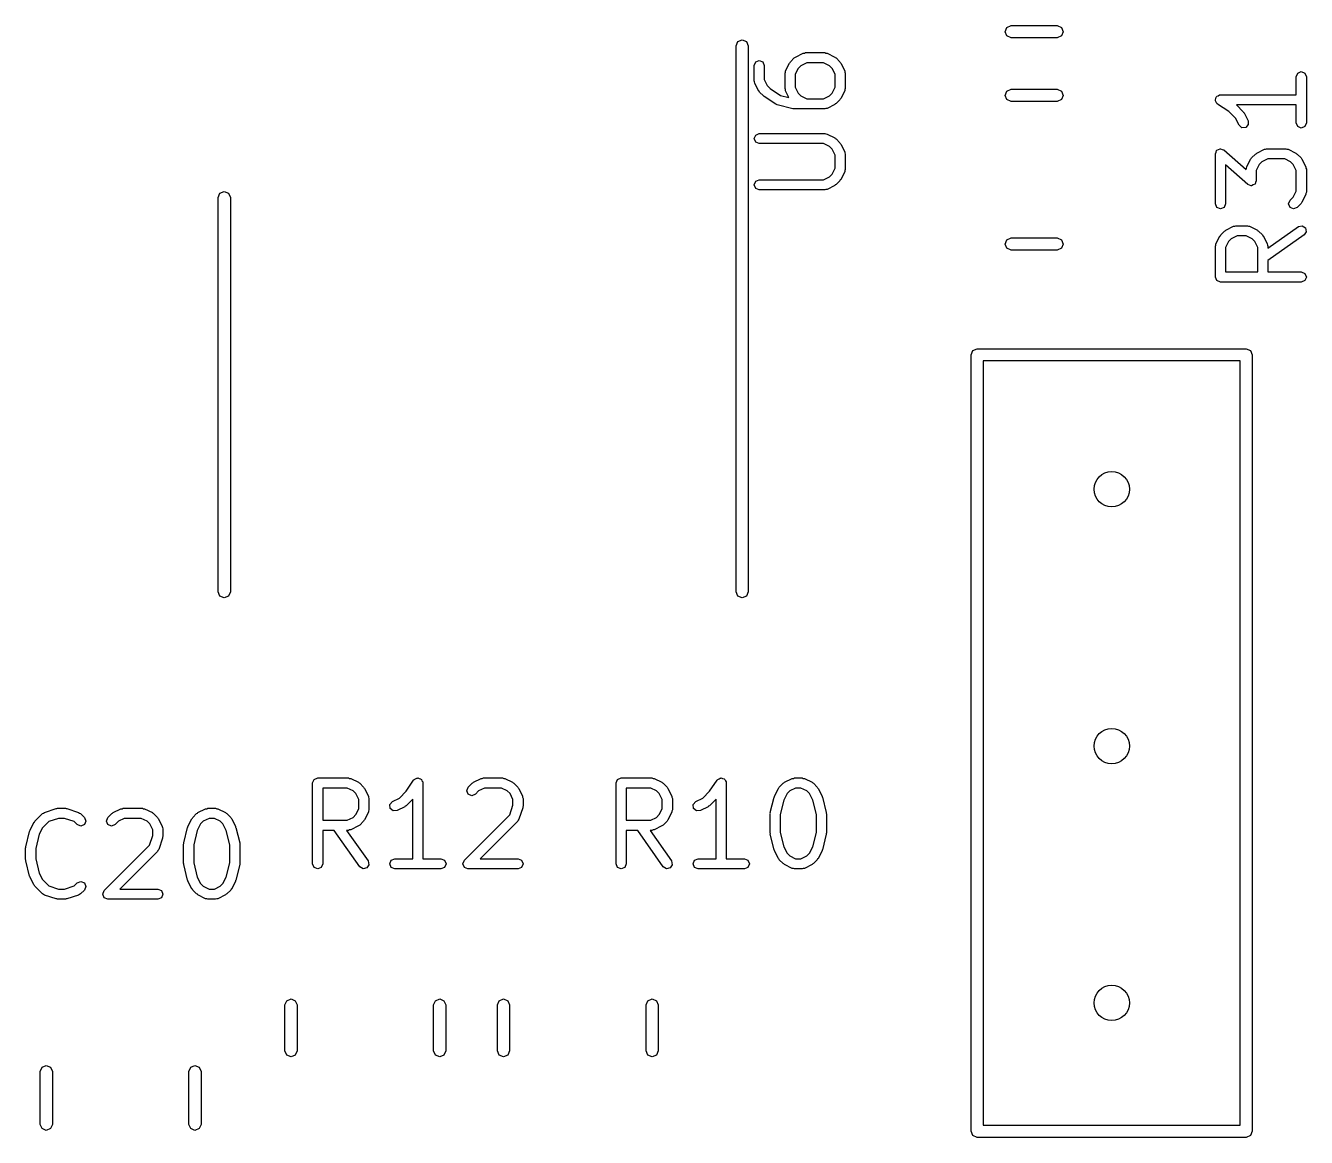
# Model space of a CAD drawing. Extents: x 0 to 2.78, y -2.35 to 0.
# Drawn here: x 2.215 to 2.7136, y -1.8524 to -1.4195 of the extents above; entities that cross this region are included whole.
import ezdxf

# ---------------------------------------------------------------- set-up
doc = ezdxf.new("R2010")
doc.units = 0
doc.header["$MEASUREMENT"] = 0
doc.layers.add('BLACK', color=7, linetype='CONTINUOUS')

msp = doc.modelspace()

# ---------------------------------------------------------------- linework, layer by layer
at = {"layer": 'BLACK', "linetype": 'CONTINUOUS'}
for p, q in [((2.59628, -1.42185), (2.59697, -1.42018)), ((2.59697, -1.42018), (2.59864, -1.41949)), ((2.59864, -1.41949), (2.61652, -1.41949)), ((2.61652, -1.41949), (2.61819, -1.42018)), ((2.61819, -1.42018), (2.61888, -1.42185)), ((2.49154, -1.42736), (2.49223, -1.42569)), ((2.49223, -1.42569), (2.4939, -1.425)), ((2.4939, -1.425), (2.49557, -1.42569)), ((2.49557, -1.42569), (2.49626, -1.42736)), ((2.59697, -1.42352), (2.59628, -1.42185)), ((2.59864, -1.42421), (2.59697, -1.42352)), ((2.61652, -1.42421), (2.59864, -1.42421)), ((2.61819, -1.42352), (2.61652, -1.42421)), ((2.61888, -1.42185), (2.61819, -1.42352)), ((2.49154, -1.56319), (2.49154, -1.42736)), ((2.49626, -1.42736), (2.49626, -1.56319)), ((2.5147, -1.43172), (2.5177, -1.43022)), ((2.5177, -1.43022), (2.51816, -1.43019)), ((2.51816, -1.43019), (2.51858, -1.43002)), ((2.51858, -1.43002), (2.52608, -1.43002)), ((2.52608, -1.43002), (2.52651, -1.43019)), ((2.52651, -1.43019), (2.52696, -1.43022)), ((2.52696, -1.43022), (2.52996, -1.43172)), ((2.49862, -1.43498), (2.49919, -1.43359)), ((2.49862, -1.44098), (2.49862, -1.43498)), ((2.49919, -1.43359), (2.50059, -1.43301)), ((2.50059, -1.43301), (2.50198, -1.43359)), ((2.50198, -1.43359), (2.50255, -1.43498)), ((2.50255, -1.43498), (2.50255, -1.44052)), ((2.51082, -1.4371), (2.51232, -1.4341)), ((2.51232, -1.4341), (2.51257, -1.43389)), ((2.51257, -1.43389), (2.51269, -1.43359)), ((2.51269, -1.43359), (2.51419, -1.43209)), ((2.51419, -1.43209), (2.51449, -1.43197)), ((2.51449, -1.43197), (2.5147, -1.43172)), ((2.51675, -1.4351), (2.5157, -1.43615)), ((2.51905, -1.43395), (2.51675, -1.4351)), ((2.52562, -1.43395), (2.51905, -1.43395)), ((2.52792, -1.4351), (2.52562, -1.43395)), ((2.52896, -1.43615), (2.52792, -1.4351)), ((2.52996, -1.43172), (2.53018, -1.43197)), ((2.53018, -1.43197), (2.53047, -1.43209)), ((2.53047, -1.43209), (2.53197, -1.43359)), ((2.53197, -1.43359), (2.5321, -1.43389)), ((2.5321, -1.43389), (2.53234, -1.4341)), ((2.53234, -1.4341), (2.53384, -1.4371)), ((2.50255, -1.44052), (2.5037, -1.44282)), ((2.51062, -1.43798), (2.51079, -1.43756)), ((2.51062, -1.44398), (2.51062, -1.43798)), ((2.51079, -1.43756), (2.51082, -1.4371)), ((2.5157, -1.43615), (2.51455, -1.43845)), ((2.51455, -1.43845), (2.51455, -1.44352)), ((2.53011, -1.43845), (2.52896, -1.43615)), ((2.53011, -1.44352), (2.53011, -1.43845)), ((2.53384, -1.4371), (2.53388, -1.43756)), ((2.53388, -1.43756), (2.53405, -1.43798)), ((2.53405, -1.43798), (2.53405, -1.44398)), ((2.70964, -1.43939), (2.71022, -1.438)), ((2.70964, -1.44642), (2.70964, -1.43939)), ((2.71022, -1.438), (2.71161, -1.43742)), ((2.71161, -1.43742), (2.713, -1.438)), ((2.713, -1.438), (2.71358, -1.43939)), ((2.71358, -1.43939), (2.71358, -1.45739)), ((2.49879, -1.44141), (2.49862, -1.44098)), ((2.49883, -1.44186), (2.49879, -1.44141)), ((2.50033, -1.44486), (2.49883, -1.44186)), ((2.50057, -1.44507), (2.50033, -1.44486)), ((2.50069, -1.44537), (2.50057, -1.44507)), ((2.50219, -1.44687), (2.50069, -1.44537)), ((2.5037, -1.44282), (2.50484, -1.44395)), ((2.50484, -1.44395), (2.50889, -1.44665)), ((2.51079, -1.44441), (2.51062, -1.44398)), ((2.51082, -1.44486), (2.51079, -1.44441)), ((2.51212, -1.44746), (2.51082, -1.44486)), ((2.51455, -1.44352), (2.5157, -1.44582)), ((2.5157, -1.44582), (2.51675, -1.44686)), ((2.52792, -1.44686), (2.52896, -1.44582)), ((2.52896, -1.44582), (2.53011, -1.44352)), ((2.53384, -1.44486), (2.53234, -1.44786)), ((2.53388, -1.44441), (2.53384, -1.44486)), ((2.53405, -1.44398), (2.53388, -1.44441)), ((2.59628, -1.44665), (2.59697, -1.44498)), ((2.59697, -1.44498), (2.59864, -1.44429)), ((2.59864, -1.44429), (2.61652, -1.44429)), ((2.61652, -1.44429), (2.61819, -1.44498)), ((2.61819, -1.44498), (2.61888, -1.44665)), ((2.50238, -1.44695), (2.50219, -1.44687)), ((2.50249, -1.44712), (2.50238, -1.44695)), ((2.50699, -1.45012), (2.50249, -1.44712)), ((2.50733, -1.45019), (2.50699, -1.45012)), ((2.50761, -1.45039), (2.50733, -1.45019)), ((2.51361, -1.45189), (2.50761, -1.45039)), ((2.50889, -1.44665), (2.51212, -1.44746)), ((2.51675, -1.44686), (2.51905, -1.44801)), ((2.51905, -1.44801), (2.52562, -1.44801)), ((2.52562, -1.44801), (2.52792, -1.44686)), ((2.52996, -1.45024), (2.52696, -1.45174)), ((2.53018, -1.45), (2.52996, -1.45024)), ((2.53047, -1.44987), (2.53018, -1.45)), ((2.53197, -1.44837), (2.53047, -1.44987)), ((2.5321, -1.44807), (2.53197, -1.44837)), ((2.53234, -1.44786), (2.5321, -1.44807)), ((2.59697, -1.44832), (2.59628, -1.44665)), ((2.59864, -1.44902), (2.59697, -1.44832)), ((2.61652, -1.44902), (2.59864, -1.44902)), ((2.61819, -1.44832), (2.61652, -1.44902)), ((2.61888, -1.44665), (2.61819, -1.44832)), ((2.67815, -1.44839), (2.67836, -1.44786)), ((2.67822, -1.44857), (2.67815, -1.44839)), ((2.67818, -1.44877), (2.67822, -1.44857)), ((2.6785, -1.44925), (2.67818, -1.44877)), ((2.67836, -1.44786), (2.67848, -1.4473)), ((2.67848, -1.4473), (2.67864, -1.44718)), ((2.67872, -1.44978), (2.6785, -1.44925)), ((2.67864, -1.44718), (2.67872, -1.447)), ((2.67872, -1.447), (2.67925, -1.44678)), ((2.67891, -1.44986), (2.67872, -1.44978)), ((2.67902, -1.45003), (2.67891, -1.44986)), ((2.68336, -1.45292), (2.67902, -1.45003)), ((2.67925, -1.44678), (2.67973, -1.44646)), ((2.67973, -1.44646), (2.67993, -1.4465)), ((2.67993, -1.4465), (2.68011, -1.44642)), ((2.68011, -1.44642), (2.70964, -1.44642)), ((2.70964, -1.45036), (2.68637, -1.45036)), ((2.68637, -1.45036), (2.689, -1.453)), ((2.70964, -1.45739), (2.70964, -1.45036)), ((2.51385, -1.45185), (2.51361, -1.45189)), ((2.51408, -1.45195), (2.51385, -1.45185)), ((2.52608, -1.45195), (2.51408, -1.45195)), ((2.52651, -1.45177), (2.52608, -1.45195)), ((2.52696, -1.45174), (2.52651, -1.45177)), ((2.686, -1.45555), (2.68336, -1.45292)), ((2.68735, -1.45827), (2.686, -1.45555)), ((2.689, -1.453), (2.68913, -1.45329)), ((2.68913, -1.45329), (2.68937, -1.45351)), ((2.68937, -1.45351), (2.69087, -1.45651)), ((2.68849, -1.45925), (2.68735, -1.45827)), ((2.68999, -1.45915), (2.68849, -1.45925)), ((2.69098, -1.45801), (2.68999, -1.45915)), ((2.69087, -1.45651), (2.69098, -1.45801)), ((2.71022, -1.45878), (2.70964, -1.45739)), ((2.71161, -1.45936), (2.71022, -1.45878)), ((2.713, -1.45878), (2.71161, -1.45936)), ((2.71358, -1.45739), (2.713, -1.45878)), ((2.49862, -1.46348), (2.49919, -1.46209)), ((2.49919, -1.46487), (2.49862, -1.46348)), ((2.49919, -1.46209), (2.50059, -1.46151)), ((2.50059, -1.46545), (2.49919, -1.46487)), ((2.50059, -1.46151), (2.52608, -1.46151)), ((2.52562, -1.46545), (2.50059, -1.46545)), ((2.52792, -1.4666), (2.52562, -1.46545)), ((2.52608, -1.46151), (2.52651, -1.46169)), ((2.52651, -1.46169), (2.52696, -1.46172)), ((2.52696, -1.46172), (2.52996, -1.46322)), ((2.52996, -1.46322), (2.53018, -1.46346)), ((2.53018, -1.46346), (2.53047, -1.46359)), ((2.53047, -1.46359), (2.53197, -1.46509)), ((2.53197, -1.46509), (2.5321, -1.46539)), ((2.5321, -1.46539), (2.53234, -1.4656)), ((2.53234, -1.4656), (2.53384, -1.4686)), ((2.52896, -1.46765), (2.52792, -1.4666)), ((2.53011, -1.46994), (2.52896, -1.46765)), ((2.53011, -1.47501), (2.53011, -1.46994)), ((2.53384, -1.4686), (2.53388, -1.46906)), ((2.53388, -1.46906), (2.53405, -1.46948)), ((2.53405, -1.46948), (2.53405, -1.47548)), ((2.67815, -1.46939), (2.67841, -1.46875)), ((2.67815, -1.48888), (2.67815, -1.46939)), ((2.67841, -1.46875), (2.67863, -1.46809)), ((2.67863, -1.46809), (2.6787, -1.46806)), ((2.6787, -1.46806), (2.67872, -1.46799)), ((2.67872, -1.46799), (2.67936, -1.46773)), ((2.67936, -1.46773), (2.67998, -1.46742)), ((2.67998, -1.46742), (2.68005, -1.46744)), ((2.68005, -1.46744), (2.68011, -1.46742)), ((2.68011, -1.46742), (2.68075, -1.46768)), ((2.68075, -1.46768), (2.68141, -1.4679)), ((2.68141, -1.4679), (2.69014, -1.47555)), ((2.69222, -1.47099), (2.69372, -1.46949)), ((2.69372, -1.46949), (2.69402, -1.46937)), ((2.69402, -1.46937), (2.69423, -1.46912)), ((2.69423, -1.46912), (2.69723, -1.46762)), ((2.69723, -1.46762), (2.69769, -1.46759)), ((2.69769, -1.46759), (2.69811, -1.46742)), ((2.69811, -1.46742), (2.70561, -1.46742)), ((2.70561, -1.46742), (2.70603, -1.46759)), ((2.70603, -1.46759), (2.70649, -1.46762)), ((2.70649, -1.46762), (2.70949, -1.46912)), ((2.70949, -1.46912), (2.7097, -1.46937)), ((2.7097, -1.46937), (2.71, -1.46949)), ((2.71, -1.46949), (2.7115, -1.47099)), ((2.52896, -1.47731), (2.53011, -1.47501)), ((2.53405, -1.47548), (2.53388, -1.4759)), ((2.69082, -1.48137), (2.68208, -1.47372)), ((2.68208, -1.47372), (2.68208, -1.48888)), ((2.69014, -1.47538), (2.69032, -1.47496)), ((2.69014, -1.47555), (2.69014, -1.47538)), ((2.69032, -1.47496), (2.69035, -1.4745)), ((2.69035, -1.4745), (2.69185, -1.4715)), ((2.69185, -1.4715), (2.6921, -1.47129)), ((2.6921, -1.47129), (2.69222, -1.47099)), ((2.69523, -1.47355), (2.69408, -1.47585)), ((2.69408, -1.47585), (2.69408, -1.47988)), ((2.69628, -1.4725), (2.69523, -1.47355)), ((2.69858, -1.47135), (2.69628, -1.4725)), ((2.70515, -1.47135), (2.69858, -1.47135)), ((2.70744, -1.4725), (2.70515, -1.47135)), ((2.70849, -1.47355), (2.70744, -1.4725)), ((2.70964, -1.47585), (2.70849, -1.47355)), ((2.70964, -1.48392), (2.70964, -1.47585)), ((2.7115, -1.47099), (2.71163, -1.47129)), ((2.71163, -1.47129), (2.71187, -1.4715)), ((2.71187, -1.4715), (2.71337, -1.4745)), ((2.71337, -1.4745), (2.7134, -1.47496)), ((2.7134, -1.47496), (2.71358, -1.47538)), ((2.71358, -1.47538), (2.71358, -1.48438)), ((2.49862, -1.48148), (2.49919, -1.48009)), ((2.49919, -1.48009), (2.50059, -1.47951)), ((2.50059, -1.47951), (2.52562, -1.47951)), ((2.52562, -1.47951), (2.52792, -1.47836)), ((2.52792, -1.47836), (2.52896, -1.47731)), ((2.53197, -1.47987), (2.53047, -1.48137)), ((2.5321, -1.47957), (2.53197, -1.47987)), ((2.53234, -1.47936), (2.5321, -1.47957)), ((2.53384, -1.47636), (2.53234, -1.47936)), ((2.53388, -1.4759), (2.53384, -1.47636)), ((2.69382, -1.48052), (2.69359, -1.48118)), ((2.69408, -1.47988), (2.69382, -1.48052)), ((2.28996, -1.48642), (2.29065, -1.48475)), ((2.29065, -1.48475), (2.29232, -1.48406)), ((2.29232, -1.48406), (2.29399, -1.48475)), ((2.29399, -1.48475), (2.29469, -1.48642)), ((2.49919, -1.48287), (2.49862, -1.48148)), ((2.50059, -1.48345), (2.49919, -1.48287)), ((2.52608, -1.48345), (2.50059, -1.48345)), ((2.52651, -1.48327), (2.52608, -1.48345)), ((2.52696, -1.48324), (2.52651, -1.48327)), ((2.52996, -1.48174), (2.52696, -1.48324)), ((2.53018, -1.48149), (2.52996, -1.48174)), ((2.53047, -1.48137), (2.53018, -1.48149)), ((2.69147, -1.48159), (2.69082, -1.48137)), ((2.69211, -1.48185), (2.69147, -1.48159)), ((2.69218, -1.48183), (2.69211, -1.48185)), ((2.69224, -1.48185), (2.69218, -1.48183)), ((2.69286, -1.48154), (2.69224, -1.48185)), ((2.6935, -1.48128), (2.69286, -1.48154)), ((2.69353, -1.48121), (2.6935, -1.48128)), ((2.69359, -1.48118), (2.69353, -1.48121)), ((2.70849, -1.48622), (2.70964, -1.48392)), ((2.71337, -1.48526), (2.71187, -1.48826)), ((2.7134, -1.48481), (2.71337, -1.48526)), ((2.71358, -1.48438), (2.7134, -1.48481)), ((2.28996, -1.56319), (2.28996, -1.48642)), ((2.29469, -1.48642), (2.29469, -1.56319)), ((2.67872, -1.49027), (2.67815, -1.48888)), ((2.68011, -1.49085), (2.67872, -1.49027)), ((2.68151, -1.49027), (2.68011, -1.49085)), ((2.68208, -1.48888), (2.68151, -1.49027)), ((2.70664, -1.48888), (2.70722, -1.48749)), ((2.70722, -1.49027), (2.70664, -1.48888)), ((2.70722, -1.48749), (2.70849, -1.48622)), ((2.70861, -1.49085), (2.70722, -1.49027)), ((2.71, -1.49027), (2.70861, -1.49085)), ((2.7115, -1.48877), (2.71, -1.49027)), ((2.71163, -1.48848), (2.7115, -1.48877)), ((2.71187, -1.48826), (2.71163, -1.48848)), ((2.68022, -1.50099), (2.68172, -1.49949)), ((2.68172, -1.49949), (2.68202, -1.49937)), ((2.68202, -1.49937), (2.68223, -1.49912)), ((2.68223, -1.49912), (2.68523, -1.49762)), ((2.68523, -1.49762), (2.68569, -1.49759)), ((2.68569, -1.49759), (2.68611, -1.49741)), ((2.68611, -1.49741), (2.69061, -1.49741)), ((2.69061, -1.49741), (2.69104, -1.49759)), ((2.69104, -1.49759), (2.69149, -1.49762)), ((2.69149, -1.49762), (2.69449, -1.49912)), ((2.69449, -1.49912), (2.6947, -1.49937)), ((2.6947, -1.49937), (2.695, -1.49949)), ((2.695, -1.49949), (2.6965, -1.50099)), ((2.69858, -1.5061), (2.71048, -1.49777)), ((2.71048, -1.49777), (2.71195, -1.49744)), ((2.71195, -1.49744), (2.71322, -1.49825)), ((2.71355, -1.49972), (2.71274, -1.50099)), ((2.71322, -1.49825), (2.71355, -1.49972)), ((2.59628, -1.50453), (2.59697, -1.50286)), ((2.59697, -1.5062), (2.59628, -1.50453)), ((2.59697, -1.50286), (2.59864, -1.50217)), ((2.59864, -1.50217), (2.61652, -1.50217)), ((2.61652, -1.50217), (2.61819, -1.50286)), ((2.61819, -1.50286), (2.61888, -1.50453)), ((2.61888, -1.50453), (2.61819, -1.5062)), ((2.67815, -1.50538), (2.67832, -1.50496)), ((2.67815, -1.51738), (2.67815, -1.50538)), ((2.67832, -1.50496), (2.67835, -1.5045)), ((2.67835, -1.5045), (2.67985, -1.5015)), ((2.67985, -1.5015), (2.6801, -1.50129)), ((2.6801, -1.50129), (2.68022, -1.50099)), ((2.68323, -1.50355), (2.68208, -1.50585)), ((2.68428, -1.5025), (2.68323, -1.50355)), ((2.68658, -1.50135), (2.68428, -1.5025)), ((2.69015, -1.50135), (2.68658, -1.50135)), ((2.69245, -1.5025), (2.69015, -1.50135)), ((2.69349, -1.50355), (2.69245, -1.5025)), ((2.69464, -1.50585), (2.69349, -1.50355)), ((2.6965, -1.50099), (2.69663, -1.50129)), ((2.69663, -1.50129), (2.69687, -1.5015)), ((2.69687, -1.5015), (2.69837, -1.5045)), ((2.69837, -1.5045), (2.69841, -1.50496)), ((2.69841, -1.50496), (2.69858, -1.50538)), ((2.71274, -1.50099), (2.69858, -1.5109)), ((2.69858, -1.50538), (2.69858, -1.5061)), ((2.59864, -1.50689), (2.59697, -1.5062)), ((2.61652, -1.50689), (2.59864, -1.50689)), ((2.61819, -1.5062), (2.61652, -1.50689)), ((2.68208, -1.50585), (2.68208, -1.51541)), ((2.69464, -1.51541), (2.69464, -1.50585)), ((2.68208, -1.51541), (2.69464, -1.51541)), ((2.69858, -1.5109), (2.69858, -1.51541)), ((2.69858, -1.51541), (2.71161, -1.51541)), ((2.71161, -1.51541), (2.713, -1.51599)), ((2.67872, -1.51877), (2.67815, -1.51738)), ((2.67815, -1.51738), (2.67815, -1.51738)), ((2.68011, -1.51935), (2.67872, -1.51877)), ((2.69661, -1.51935), (2.68011, -1.51935)), ((2.71161, -1.51935), (2.69661, -1.51935)), ((2.713, -1.51877), (2.71161, -1.51935)), ((2.713, -1.51599), (2.71358, -1.51738)), ((2.71358, -1.51738), (2.713, -1.51877)), ((2.58376, -1.54597), (2.58543, -1.54528)), ((2.58543, -1.54528), (2.69016, -1.54528)), ((2.69016, -1.54528), (2.69183, -1.54597)), ((2.58307, -1.54764), (2.58376, -1.54597)), ((2.58307, -1.85), (2.58307, -1.54764)), ((2.5878, -1.55), (2.5878, -1.84764)), ((2.6878, -1.55), (2.5878, -1.55)), ((2.6878, -1.84764), (2.6878, -1.55)), ((2.69183, -1.54597), (2.69252, -1.54764)), ((2.69252, -1.54764), (2.69252, -1.85)), ((2.28996, -1.63996), (2.28996, -1.56319)), ((2.29469, -1.56319), (2.29469, -1.63996)), ((2.49154, -1.63996), (2.49154, -1.56319)), ((2.49626, -1.56319), (2.49626, -1.63996)), ((2.29065, -1.64163), (2.28996, -1.63996)), ((2.29469, -1.63996), (2.29399, -1.64163)), ((2.49223, -1.64163), (2.49154, -1.63996)), ((2.49626, -1.63996), (2.49557, -1.64163)), ((2.29232, -1.64232), (2.29065, -1.64163)), ((2.29399, -1.64163), (2.29232, -1.64232)), ((2.4939, -1.64232), (2.49223, -1.64163)), ((2.49557, -1.64163), (2.4939, -1.64232)), ((2.32672, -1.71437), (2.32729, -1.71297)), ((2.32672, -1.74586), (2.32672, -1.71437)), ((2.32729, -1.71297), (2.32868, -1.7124)), ((2.32868, -1.7124), (2.34068, -1.7124)), ((2.34068, -1.7124), (2.34111, -1.71257)), ((2.34111, -1.71257), (2.34156, -1.71261)), ((2.34156, -1.71261), (2.34456, -1.71411)), ((2.34456, -1.71411), (2.34477, -1.71435)), ((2.34477, -1.71435), (2.34507, -1.71447)), ((2.34507, -1.71447), (2.34657, -1.71597)), ((2.36315, -1.71761), (2.36604, -1.71327)), ((2.36604, -1.71327), (2.36621, -1.71316)), ((2.36621, -1.71316), (2.36629, -1.71297)), ((2.36629, -1.71297), (2.36682, -1.71275)), ((2.36682, -1.71275), (2.36729, -1.71244)), ((2.36729, -1.71244), (2.36749, -1.71247)), ((2.36749, -1.71247), (2.36768, -1.7124)), ((2.36768, -1.7124), (2.36821, -1.71262)), ((2.36821, -1.71262), (2.36877, -1.71273)), ((2.36877, -1.71273), (2.36888, -1.7129)), ((2.36888, -1.7129), (2.36907, -1.71297)), ((2.36907, -1.71297), (2.36929, -1.7135)), ((2.36929, -1.7135), (2.36961, -1.71398)), ((2.36961, -1.71398), (2.36957, -1.71418)), ((2.36957, -1.71418), (2.36965, -1.71437)), ((2.36965, -1.71437), (2.36965, -1.74389)), ((2.38728, -1.71597), (2.38878, -1.71447)), ((2.38878, -1.71447), (2.38908, -1.71435)), ((2.38908, -1.71435), (2.3893, -1.71411)), ((2.3893, -1.71411), (2.3923, -1.71261)), ((2.3923, -1.71261), (2.39275, -1.71257)), ((2.39275, -1.71257), (2.39318, -1.7124)), ((2.39318, -1.7124), (2.40067, -1.7124)), ((2.40067, -1.7124), (2.4011, -1.71257)), ((2.4011, -1.71257), (2.40156, -1.71261)), ((2.40156, -1.71261), (2.40455, -1.71411)), ((2.40455, -1.71411), (2.40477, -1.71435)), ((2.40477, -1.71435), (2.40507, -1.71447)), ((2.40507, -1.71447), (2.40657, -1.71597)), ((2.44483, -1.71437), (2.4454, -1.71297)), ((2.44483, -1.74586), (2.44483, -1.71437)), ((2.4454, -1.71297), (2.44679, -1.7124)), ((2.44679, -1.7124), (2.45879, -1.7124)), ((2.45879, -1.7124), (2.45922, -1.71257)), ((2.45922, -1.71257), (2.45967, -1.71261)), ((2.45967, -1.71261), (2.46267, -1.71411)), ((2.46267, -1.71411), (2.46288, -1.71435)), ((2.46288, -1.71435), (2.46318, -1.71447)), ((2.46318, -1.71447), (2.46468, -1.71597)), ((2.48126, -1.71761), (2.48415, -1.71327)), ((2.48415, -1.71327), (2.48432, -1.71316)), ((2.48432, -1.71316), (2.4844, -1.71297)), ((2.4844, -1.71297), (2.48493, -1.71275)), ((2.48493, -1.71275), (2.4854, -1.71244)), ((2.4854, -1.71244), (2.4856, -1.71247)), ((2.4856, -1.71247), (2.48579, -1.7124)), ((2.48579, -1.7124), (2.48632, -1.71262)), ((2.48632, -1.71262), (2.48688, -1.71273)), ((2.48688, -1.71273), (2.48699, -1.7129)), ((2.48699, -1.7129), (2.48718, -1.71297)), ((2.48718, -1.71297), (2.4874, -1.7135)), ((2.4874, -1.7135), (2.48772, -1.71398)), ((2.48772, -1.71398), (2.48768, -1.71418)), ((2.48768, -1.71418), (2.48776, -1.71437)), ((2.48776, -1.71437), (2.48776, -1.74389)), ((2.50839, -1.71597), (2.50989, -1.71447)), ((2.50989, -1.71447), (2.51019, -1.71435)), ((2.51019, -1.71435), (2.51041, -1.71411)), ((2.51041, -1.71411), (2.51341, -1.71261)), ((2.51341, -1.71261), (2.51386, -1.71257)), ((2.51386, -1.71257), (2.51429, -1.7124)), ((2.51429, -1.7124), (2.51729, -1.7124)), ((2.51729, -1.7124), (2.51771, -1.71257)), ((2.51771, -1.71257), (2.51817, -1.71261)), ((2.51817, -1.71261), (2.52117, -1.71411)), ((2.52117, -1.71411), (2.52138, -1.71435)), ((2.52138, -1.71435), (2.52168, -1.71447)), ((2.52168, -1.71447), (2.52318, -1.71597)), ((2.34022, -1.71633), (2.33065, -1.71633)), ((2.33065, -1.71633), (2.33065, -1.7289)), ((2.34252, -1.71748), (2.34022, -1.71633)), ((2.34356, -1.71853), (2.34252, -1.71748)), ((2.34471, -1.72083), (2.34356, -1.71853)), ((2.34657, -1.71597), (2.3467, -1.71627)), ((2.3467, -1.71627), (2.34694, -1.71649)), ((2.34694, -1.71649), (2.34844, -1.71948)), ((2.34844, -1.71948), (2.34847, -1.71994)), ((2.34847, -1.71994), (2.34865, -1.72037)), ((2.36051, -1.72025), (2.36315, -1.71761)), ((2.38671, -1.71737), (2.38728, -1.71597)), ((2.38728, -1.71876), (2.38671, -1.71737)), ((2.38868, -1.71933), (2.38728, -1.71876)), ((2.39007, -1.71876), (2.38868, -1.71933)), ((2.39134, -1.71748), (2.39007, -1.71876)), ((2.39364, -1.71633), (2.39134, -1.71748)), ((2.40021, -1.71633), (2.39364, -1.71633)), ((2.40251, -1.71748), (2.40021, -1.71633)), ((2.40356, -1.71853), (2.40251, -1.71748)), ((2.40471, -1.72083), (2.40356, -1.71853)), ((2.40657, -1.71597), (2.40669, -1.71627)), ((2.40669, -1.71627), (2.40693, -1.71649)), ((2.40693, -1.71649), (2.40843, -1.71948)), ((2.40843, -1.71948), (2.40847, -1.71994)), ((2.40847, -1.71994), (2.40864, -1.72037)), ((2.45833, -1.71633), (2.44876, -1.71633)), ((2.44876, -1.71633), (2.44876, -1.7289)), ((2.46063, -1.71748), (2.45833, -1.71633)), ((2.46167, -1.71853), (2.46063, -1.71748)), ((2.46282, -1.72083), (2.46167, -1.71853)), ((2.46468, -1.71597), (2.46481, -1.71627)), ((2.46481, -1.71627), (2.46505, -1.71649)), ((2.46505, -1.71649), (2.46655, -1.71948)), ((2.46655, -1.71948), (2.46659, -1.71994)), ((2.46659, -1.71994), (2.46676, -1.72037)), ((2.47862, -1.72025), (2.48126, -1.71761)), ((2.50488, -1.72589), (2.50638, -1.71989)), ((2.50638, -1.71989), (2.50651, -1.71971)), ((2.50651, -1.71971), (2.50653, -1.71948)), ((2.50653, -1.71948), (2.50803, -1.71649)), ((2.50803, -1.71649), (2.50827, -1.71627)), ((2.50827, -1.71627), (2.50839, -1.71597)), ((2.5114, -1.71853), (2.51014, -1.72105)), ((2.51245, -1.71748), (2.5114, -1.71853)), ((2.51475, -1.71633), (2.51245, -1.71748)), ((2.51682, -1.71633), (2.51475, -1.71633)), ((2.51912, -1.71748), (2.51682, -1.71633)), ((2.52017, -1.71853), (2.51912, -1.71748)), ((2.52143, -1.72105), (2.52017, -1.71853)), ((2.52318, -1.71597), (2.5233, -1.71627)), ((2.5233, -1.71627), (2.52355, -1.71649)), ((2.52355, -1.71649), (2.52505, -1.71948)), ((2.52505, -1.71948), (2.52506, -1.71971)), ((2.52506, -1.71971), (2.52519, -1.71989)), ((2.52519, -1.71989), (2.52669, -1.72589)), ((2.22232, -1.72581), (2.22682, -1.72431)), ((2.22682, -1.72431), (2.22715, -1.72433)), ((2.22715, -1.72433), (2.22745, -1.72421)), ((2.22745, -1.72421), (2.23045, -1.72421)), ((2.23045, -1.72421), (2.23075, -1.72433)), ((2.23075, -1.72433), (2.23107, -1.72431)), ((2.23107, -1.72431), (2.23557, -1.72581)), ((2.24906, -1.72592), (2.25206, -1.72442)), ((2.25206, -1.72442), (2.25252, -1.72438)), ((2.25252, -1.72438), (2.25294, -1.72421)), ((2.25294, -1.72421), (2.26044, -1.72421)), ((2.26044, -1.72421), (2.26087, -1.72438)), ((2.26087, -1.72438), (2.26132, -1.72442)), ((2.26132, -1.72442), (2.26432, -1.72592)), ((2.28206, -1.72592), (2.28506, -1.72442)), ((2.28506, -1.72442), (2.28552, -1.72438)), ((2.28552, -1.72438), (2.28594, -1.72421)), ((2.28594, -1.72421), (2.28894, -1.72421)), ((2.28894, -1.72421), (2.28936, -1.72438)), ((2.28936, -1.72438), (2.28982, -1.72442)), ((2.28982, -1.72442), (2.29282, -1.72592)), ((2.34356, -1.7267), (2.34471, -1.7244)), ((2.34471, -1.7244), (2.34471, -1.72083)), ((2.34865, -1.72486), (2.34847, -1.72529)), ((2.34865, -1.72037), (2.34865, -1.72486)), ((2.35681, -1.72274), (2.3578, -1.7216)), ((2.35692, -1.72425), (2.35681, -1.72274)), ((2.35806, -1.72523), (2.35692, -1.72425)), ((2.3578, -1.7216), (2.36051, -1.72025)), ((2.35956, -1.72513), (2.35806, -1.72523)), ((2.36256, -1.72363), (2.35956, -1.72513)), ((2.36277, -1.72338), (2.36256, -1.72363)), ((2.36307, -1.72326), (2.36277, -1.72338)), ((2.36571, -1.72062), (2.36307, -1.72326)), ((2.36571, -1.74389), (2.36571, -1.72062)), ((2.40345, -1.7268), (2.40471, -1.72305)), ((2.40471, -1.72305), (2.40471, -1.72083)), ((2.40854, -1.72399), (2.40704, -1.72849)), ((2.40864, -1.72336), (2.40852, -1.72366)), ((2.40852, -1.72366), (2.40854, -1.72399)), ((2.40864, -1.72037), (2.40864, -1.72336)), ((2.46167, -1.7267), (2.46282, -1.7244)), ((2.46282, -1.7244), (2.46282, -1.72083)), ((2.46676, -1.72486), (2.46659, -1.72529)), ((2.46676, -1.72037), (2.46676, -1.72486)), ((2.47492, -1.72274), (2.47591, -1.7216)), ((2.47503, -1.72425), (2.47492, -1.72274)), ((2.47617, -1.72523), (2.47503, -1.72425)), ((2.47591, -1.7216), (2.47862, -1.72025)), ((2.47767, -1.72513), (2.47617, -1.72523)), ((2.48067, -1.72363), (2.47767, -1.72513)), ((2.48088, -1.72338), (2.48067, -1.72363)), ((2.48118, -1.72326), (2.48088, -1.72338)), ((2.48382, -1.72062), (2.48118, -1.72326)), ((2.48382, -1.74389), (2.48382, -1.72062)), ((2.51014, -1.72105), (2.50876, -1.72661)), ((2.52282, -1.72661), (2.52143, -1.72105)), ((2.21669, -1.7328), (2.21819, -1.7298)), ((2.21819, -1.7298), (2.21843, -1.72958)), ((2.21843, -1.72958), (2.21856, -1.72928)), ((2.21856, -1.72928), (2.22156, -1.72628)), ((2.22156, -1.72628), (2.22198, -1.72611)), ((2.22401, -1.7294), (2.22157, -1.73184)), ((2.22198, -1.72611), (2.22232, -1.72581)), ((2.22777, -1.72815), (2.22401, -1.7294)), ((2.23013, -1.72815), (2.22777, -1.72815)), ((2.23388, -1.7294), (2.23013, -1.72815)), ((2.23505, -1.73057), (2.23388, -1.7294)), ((2.23557, -1.72581), (2.23591, -1.72611)), ((2.23591, -1.72611), (2.23634, -1.72628)), ((2.23634, -1.72628), (2.23784, -1.72778)), ((2.23784, -1.72778), (2.23841, -1.72918)), ((2.23841, -1.72918), (2.23784, -1.73057)), ((2.24648, -1.72918), (2.24705, -1.72778)), ((2.24705, -1.73057), (2.24648, -1.72918)), ((2.24705, -1.72778), (2.24855, -1.72628)), ((2.24855, -1.72628), (2.24885, -1.72616)), ((2.24885, -1.72616), (2.24906, -1.72592)), ((2.25111, -1.72929), (2.24984, -1.73057)), ((2.25341, -1.72815), (2.25111, -1.72929)), ((2.25998, -1.72815), (2.25341, -1.72815)), ((2.26228, -1.72929), (2.25998, -1.72815)), ((2.26332, -1.73034), (2.26228, -1.72929)), ((2.26432, -1.72592), (2.26453, -1.72616)), ((2.26453, -1.72616), (2.26483, -1.72628)), ((2.26483, -1.72628), (2.26633, -1.72778)), ((2.26633, -1.72778), (2.26646, -1.72808)), ((2.26646, -1.72808), (2.2667, -1.7283)), ((2.2667, -1.7283), (2.2682, -1.7313)), ((2.27818, -1.7313), (2.27968, -1.7283)), ((2.27968, -1.7283), (2.27992, -1.72808)), ((2.27992, -1.72808), (2.28005, -1.72778)), ((2.28005, -1.72778), (2.28155, -1.72628)), ((2.28155, -1.72628), (2.28185, -1.72616)), ((2.28185, -1.72616), (2.28206, -1.72592)), ((2.28411, -1.72929), (2.28306, -1.73034)), ((2.2864, -1.72815), (2.28411, -1.72929)), ((2.28847, -1.72815), (2.2864, -1.72815)), ((2.29077, -1.72929), (2.28847, -1.72815)), ((2.29182, -1.73034), (2.29077, -1.72929)), ((2.29282, -1.72592), (2.29303, -1.72616)), ((2.29303, -1.72616), (2.29333, -1.72628)), ((2.29333, -1.72628), (2.29483, -1.72778)), ((2.29483, -1.72778), (2.29495, -1.72808)), ((2.29495, -1.72808), (2.2952, -1.7283)), ((2.2952, -1.7283), (2.2967, -1.7313)), ((2.33065, -1.7289), (2.34022, -1.7289)), ((2.34022, -1.7289), (2.34252, -1.72775)), ((2.34252, -1.72775), (2.34356, -1.7267)), ((2.34657, -1.72926), (2.34507, -1.73076)), ((2.3467, -1.72896), (2.34657, -1.72926)), ((2.34694, -1.72874), (2.3467, -1.72896)), ((2.34844, -1.72574), (2.34694, -1.72874)), ((2.34847, -1.72529), (2.34844, -1.72574)), ((2.38578, -1.74447), (2.40345, -1.7268)), ((2.40657, -1.72926), (2.39193, -1.74389)), ((2.40674, -1.72883), (2.40657, -1.72926)), ((2.40704, -1.72849), (2.40674, -1.72883)), ((2.44876, -1.7289), (2.45833, -1.7289)), ((2.45833, -1.7289), (2.46063, -1.72775)), ((2.46063, -1.72775), (2.46167, -1.7267)), ((2.46468, -1.72926), (2.46318, -1.73076)), ((2.46481, -1.72896), (2.46468, -1.72926)), ((2.46505, -1.72874), (2.46481, -1.72896)), ((2.46655, -1.72574), (2.46505, -1.72874)), ((2.46659, -1.72529), (2.46655, -1.72574)), ((2.50482, -1.72636), (2.50491, -1.72613)), ((2.50482, -1.73386), (2.50482, -1.72636)), ((2.50491, -1.72613), (2.50488, -1.72589)), ((2.50876, -1.72661), (2.50876, -1.73362)), ((2.52282, -1.73362), (2.52282, -1.72661)), ((2.52669, -1.72589), (2.52666, -1.72613)), ((2.52666, -1.72613), (2.52675, -1.72636)), ((2.52675, -1.72636), (2.52675, -1.73386)), ((2.21504, -1.7392), (2.21654, -1.7332)), ((2.21654, -1.7332), (2.21667, -1.73302)), ((2.21667, -1.73302), (2.21669, -1.7328)), ((2.2203, -1.73436), (2.21892, -1.73992)), ((2.22157, -1.73184), (2.2203, -1.73436)), ((2.23645, -1.73115), (2.23505, -1.73057)), ((2.23784, -1.73057), (2.23645, -1.73115)), ((2.24844, -1.73115), (2.24705, -1.73057)), ((2.24984, -1.73057), (2.24844, -1.73115)), ((2.26322, -1.73861), (2.26447, -1.73486)), ((2.26447, -1.73264), (2.26332, -1.73034)), ((2.26447, -1.73486), (2.26447, -1.73264)), ((2.2682, -1.7313), (2.26823, -1.73175)), ((2.26823, -1.73175), (2.26841, -1.73218)), ((2.26841, -1.73218), (2.26841, -1.73518)), ((2.27653, -1.7377), (2.27803, -1.7317)), ((2.27803, -1.7317), (2.27816, -1.73152)), ((2.27816, -1.73152), (2.27818, -1.7313)), ((2.2818, -1.73286), (2.28041, -1.73842)), ((2.28306, -1.73034), (2.2818, -1.73286)), ((2.29308, -1.73286), (2.29182, -1.73034)), ((2.29447, -1.73842), (2.29308, -1.73286)), ((2.2967, -1.7313), (2.29671, -1.73152)), ((2.29671, -1.73152), (2.29685, -1.7317)), ((2.29685, -1.7317), (2.29835, -1.7377)), ((2.33516, -1.73283), (2.33065, -1.73283)), ((2.33065, -1.73283), (2.33065, -1.74586)), ((2.34507, -1.74699), (2.33516, -1.73283)), ((2.34068, -1.73283), (2.33996, -1.73283)), ((2.33996, -1.73283), (2.34829, -1.74473)), ((2.34111, -1.73266), (2.34068, -1.73283)), ((2.34156, -1.73262), (2.34111, -1.73266)), ((2.34456, -1.73112), (2.34156, -1.73262)), ((2.34477, -1.73088), (2.34456, -1.73112)), ((2.34507, -1.73076), (2.34477, -1.73088)), ((2.45327, -1.73283), (2.44876, -1.73283)), ((2.44876, -1.73283), (2.44876, -1.74586)), ((2.46318, -1.74699), (2.45327, -1.73283)), ((2.45879, -1.73283), (2.45807, -1.73283)), ((2.45807, -1.73283), (2.4664, -1.74473)), ((2.45922, -1.73266), (2.45879, -1.73283)), ((2.45967, -1.73262), (2.45922, -1.73266)), ((2.46267, -1.73112), (2.45967, -1.73262)), ((2.46288, -1.73088), (2.46267, -1.73112)), ((2.46318, -1.73076), (2.46288, -1.73088)), ((2.50491, -1.73409), (2.50482, -1.73386)), ((2.50488, -1.73434), (2.50491, -1.73409)), ((2.50638, -1.74034), (2.50488, -1.73434)), ((2.50876, -1.73362), (2.51014, -1.73918)), ((2.52143, -1.73918), (2.52282, -1.73362)), ((2.52669, -1.73434), (2.52519, -1.74034)), ((2.52675, -1.73386), (2.52666, -1.73409)), ((2.52666, -1.73409), (2.52669, -1.73434)), ((2.21498, -1.73968), (2.21507, -1.73944)), ((2.21498, -1.74417), (2.21498, -1.73968)), ((2.21507, -1.73944), (2.21504, -1.7392)), ((2.21892, -1.73992), (2.21892, -1.74393)), ((2.24555, -1.75628), (2.26322, -1.73861)), ((2.26831, -1.7358), (2.26681, -1.7403)), ((2.26841, -1.73518), (2.26829, -1.73548)), ((2.26829, -1.73548), (2.26831, -1.7358)), ((2.27647, -1.73818), (2.27657, -1.73794)), ((2.27647, -1.74567), (2.27647, -1.73818)), ((2.27657, -1.73794), (2.27653, -1.7377)), ((2.28041, -1.73842), (2.28041, -1.74543)), ((2.29447, -1.74543), (2.29447, -1.73842)), ((2.29835, -1.7377), (2.29831, -1.73794)), ((2.29831, -1.73794), (2.29841, -1.73818)), ((2.29841, -1.73818), (2.29841, -1.74567)), ((2.51014, -1.73918), (2.5114, -1.7417)), ((2.52017, -1.7417), (2.52143, -1.73918)), ((2.21507, -1.74441), (2.21498, -1.74417)), ((2.21504, -1.74465), (2.21507, -1.74441)), ((2.21654, -1.75065), (2.21504, -1.74465)), ((2.21892, -1.74393), (2.2203, -1.74949)), ((2.26633, -1.74107), (2.2517, -1.7557)), ((2.26651, -1.74064), (2.26633, -1.74107)), ((2.26681, -1.7403), (2.26651, -1.74064)), ((2.34829, -1.74473), (2.34862, -1.7462)), ((2.35671, -1.74586), (2.35729, -1.74447)), ((2.35729, -1.74447), (2.35868, -1.74389)), ((2.35868, -1.74389), (2.36571, -1.74389)), ((2.36965, -1.74389), (2.37668, -1.74389)), ((2.37668, -1.74389), (2.37807, -1.74447)), ((2.37807, -1.74447), (2.37865, -1.74586)), ((2.38521, -1.74586), (2.38578, -1.74447)), ((2.39193, -1.74389), (2.40667, -1.74389)), ((2.40667, -1.74389), (2.40807, -1.74447)), ((2.40807, -1.74447), (2.40864, -1.74586)), ((2.4664, -1.74473), (2.46673, -1.7462)), ((2.47482, -1.74586), (2.4754, -1.74447)), ((2.4754, -1.74447), (2.47679, -1.74389)), ((2.47679, -1.74389), (2.48382, -1.74389)), ((2.48776, -1.74389), (2.49479, -1.74389)), ((2.49479, -1.74389), (2.49618, -1.74447)), ((2.49618, -1.74447), (2.49676, -1.74586)), ((2.50651, -1.74052), (2.50638, -1.74034)), ((2.50653, -1.74074), (2.50651, -1.74052)), ((2.50803, -1.74374), (2.50653, -1.74074)), ((2.50827, -1.74395), (2.50803, -1.74374)), ((2.50839, -1.74425), (2.50827, -1.74395)), ((2.50989, -1.74575), (2.50839, -1.74425)), ((2.5114, -1.7417), (2.51245, -1.74274)), ((2.51245, -1.74274), (2.51475, -1.74389)), ((2.51475, -1.74389), (2.51682, -1.74389)), ((2.51682, -1.74389), (2.51912, -1.74274)), ((2.51912, -1.74274), (2.52017, -1.7417)), ((2.52318, -1.74425), (2.52168, -1.74575)), ((2.5233, -1.74395), (2.52318, -1.74425)), ((2.52355, -1.74374), (2.5233, -1.74395)), ((2.52505, -1.74074), (2.52355, -1.74374)), ((2.52506, -1.74052), (2.52505, -1.74074)), ((2.52519, -1.74034), (2.52506, -1.74052)), ((2.2203, -1.74949), (2.22157, -1.75201)), ((2.27657, -1.74591), (2.27647, -1.74567)), ((2.27653, -1.74615), (2.27657, -1.74591)), ((2.27803, -1.75215), (2.27653, -1.74615)), ((2.28041, -1.74543), (2.2818, -1.75099)), ((2.29308, -1.75099), (2.29447, -1.74543)), ((2.29835, -1.74615), (2.29685, -1.75215)), ((2.29841, -1.74567), (2.29831, -1.74591)), ((2.29831, -1.74591), (2.29835, -1.74615)), ((2.32729, -1.74725), (2.32672, -1.74586)), ((2.32868, -1.74783), (2.32729, -1.74725)), ((2.33008, -1.74725), (2.32868, -1.74783)), ((2.33065, -1.74586), (2.33008, -1.74725)), ((2.34634, -1.7478), (2.34507, -1.74699)), ((2.34781, -1.74747), (2.34634, -1.7478)), ((2.34862, -1.7462), (2.34781, -1.74747)), ((2.35729, -1.74725), (2.35671, -1.74586)), ((2.35868, -1.74783), (2.35729, -1.74725)), ((2.36768, -1.74783), (2.35868, -1.74783)), ((2.37668, -1.74783), (2.36768, -1.74783)), ((2.37807, -1.74725), (2.37668, -1.74783)), ((2.37865, -1.74586), (2.37807, -1.74725)), ((2.38578, -1.74725), (2.38521, -1.74586)), ((2.38718, -1.74783), (2.38578, -1.74725)), ((2.40667, -1.74783), (2.38718, -1.74783)), ((2.40807, -1.74725), (2.40667, -1.74783)), ((2.40864, -1.74586), (2.40807, -1.74725)), ((2.4454, -1.74725), (2.44483, -1.74586)), ((2.44679, -1.74783), (2.4454, -1.74725)), ((2.44819, -1.74725), (2.44679, -1.74783)), ((2.44876, -1.74586), (2.44819, -1.74725)), ((2.46445, -1.7478), (2.46318, -1.74699)), ((2.46592, -1.74747), (2.46445, -1.7478)), ((2.46673, -1.7462), (2.46592, -1.74747)), ((2.4754, -1.74725), (2.47482, -1.74586)), ((2.47679, -1.74783), (2.4754, -1.74725)), ((2.48579, -1.74783), (2.47679, -1.74783)), ((2.49479, -1.74783), (2.48579, -1.74783)), ((2.49618, -1.74725), (2.49479, -1.74783)), ((2.49676, -1.74586), (2.49618, -1.74725)), ((2.51019, -1.74588), (2.50989, -1.74575)), ((2.51041, -1.74612), (2.51019, -1.74588)), ((2.51341, -1.74762), (2.51041, -1.74612)), ((2.51386, -1.74766), (2.51341, -1.74762)), ((2.51429, -1.74783), (2.51386, -1.74766)), ((2.51729, -1.74783), (2.51429, -1.74783)), ((2.51771, -1.74766), (2.51729, -1.74783)), ((2.51817, -1.74762), (2.51771, -1.74766)), ((2.52117, -1.74612), (2.51817, -1.74762)), ((2.52138, -1.74588), (2.52117, -1.74612)), ((2.52168, -1.74575), (2.52138, -1.74588)), ((2.21667, -1.75083), (2.21654, -1.75065)), ((2.21669, -1.75105), (2.21667, -1.75083)), ((2.21819, -1.75405), (2.21669, -1.75105)), ((2.21843, -1.75427), (2.21819, -1.75405)), ((2.21856, -1.75457), (2.21843, -1.75427)), ((2.22156, -1.75757), (2.21856, -1.75457)), ((2.22157, -1.75201), (2.22401, -1.75445)), ((2.22401, -1.75445), (2.22777, -1.7557)), ((2.23013, -1.7557), (2.23388, -1.75445)), ((2.23388, -1.75445), (2.23505, -1.75328)), ((2.23505, -1.75328), (2.23645, -1.7527)), ((2.23645, -1.7527), (2.23784, -1.75328)), ((2.23784, -1.75328), (2.23841, -1.75467)), ((2.23841, -1.75467), (2.23784, -1.75607)), ((2.27816, -1.75233), (2.27803, -1.75215)), ((2.27818, -1.75255), (2.27816, -1.75233)), ((2.27968, -1.75555), (2.27818, -1.75255)), ((2.2818, -1.75099), (2.28306, -1.75351)), ((2.28306, -1.75351), (2.28411, -1.75456)), ((2.28411, -1.75456), (2.2864, -1.7557)), ((2.28847, -1.7557), (2.29077, -1.75456)), ((2.29077, -1.75456), (2.29182, -1.75351)), ((2.29182, -1.75351), (2.29308, -1.75099)), ((2.2967, -1.75255), (2.2952, -1.75555)), ((2.29671, -1.75233), (2.2967, -1.75255)), ((2.29685, -1.75215), (2.29671, -1.75233)), ((2.22198, -1.75774), (2.22156, -1.75757)), ((2.22232, -1.75804), (2.22198, -1.75774)), ((2.22682, -1.75954), (2.22232, -1.75804)), ((2.22715, -1.75952), (2.22682, -1.75954)), ((2.22745, -1.75964), (2.22715, -1.75952)), ((2.23045, -1.75964), (2.22745, -1.75964)), ((2.22777, -1.7557), (2.23013, -1.7557)), ((2.23075, -1.75952), (2.23045, -1.75964)), ((2.23107, -1.75954), (2.23075, -1.75952)), ((2.23557, -1.75804), (2.23107, -1.75954)), ((2.23591, -1.75774), (2.23557, -1.75804)), ((2.23634, -1.75757), (2.23591, -1.75774)), ((2.23784, -1.75607), (2.23634, -1.75757)), ((2.24498, -1.75767), (2.24555, -1.75628)), ((2.24555, -1.75906), (2.24498, -1.75767)), ((2.24694, -1.75964), (2.24555, -1.75906)), ((2.26644, -1.75964), (2.24694, -1.75964)), ((2.2517, -1.7557), (2.26644, -1.7557)), ((2.26644, -1.7557), (2.26783, -1.75628)), ((2.26783, -1.75906), (2.26644, -1.75964)), ((2.26783, -1.75628), (2.26841, -1.75767)), ((2.26841, -1.75767), (2.26783, -1.75906)), ((2.27992, -1.75577), (2.27968, -1.75555)), ((2.28005, -1.75607), (2.27992, -1.75577)), ((2.28155, -1.75757), (2.28005, -1.75607)), ((2.28185, -1.75769), (2.28155, -1.75757)), ((2.28206, -1.75793), (2.28185, -1.75769)), ((2.28506, -1.75943), (2.28206, -1.75793)), ((2.28552, -1.75947), (2.28506, -1.75943)), ((2.28594, -1.75964), (2.28552, -1.75947)), ((2.28894, -1.75964), (2.28594, -1.75964)), ((2.2864, -1.7557), (2.28847, -1.7557)), ((2.28936, -1.75947), (2.28894, -1.75964)), ((2.28982, -1.75943), (2.28936, -1.75947)), ((2.29282, -1.75793), (2.28982, -1.75943)), ((2.29303, -1.75769), (2.29282, -1.75793)), ((2.29333, -1.75757), (2.29303, -1.75769)), ((2.29483, -1.75607), (2.29333, -1.75757)), ((2.29495, -1.75577), (2.29483, -1.75607)), ((2.2952, -1.75555), (2.29495, -1.75577)), ((2.31594, -1.8008), (2.31664, -1.79913)), ((2.31664, -1.79913), (2.31831, -1.79844)), ((2.31831, -1.79844), (2.31998, -1.79913)), ((2.31998, -1.79913), (2.32067, -1.8008)), ((2.37382, -1.8008), (2.37451, -1.79913)), ((2.37451, -1.79913), (2.37618, -1.79844)), ((2.37618, -1.79844), (2.37785, -1.79913)), ((2.37785, -1.79913), (2.37854, -1.8008)), ((2.39862, -1.8008), (2.39931, -1.79913)), ((2.39931, -1.79913), (2.40098, -1.79844)), ((2.40098, -1.79844), (2.40265, -1.79913)), ((2.40265, -1.79913), (2.40335, -1.8008)), ((2.4565, -1.8008), (2.45719, -1.79913)), ((2.45719, -1.79913), (2.45886, -1.79844)), ((2.45886, -1.79844), (2.46053, -1.79913)), ((2.46053, -1.79913), (2.46122, -1.8008)), ((2.31594, -1.81868), (2.31594, -1.8008)), ((2.32067, -1.8008), (2.32067, -1.81868)), ((2.37382, -1.81868), (2.37382, -1.8008)), ((2.37854, -1.8008), (2.37854, -1.81868)), ((2.39862, -1.81868), (2.39862, -1.8008)), ((2.40335, -1.8008), (2.40335, -1.81868)), ((2.4565, -1.81868), (2.4565, -1.8008)), ((2.46122, -1.8008), (2.46122, -1.81868)), ((2.31664, -1.82035), (2.31594, -1.81868)), ((2.32067, -1.81868), (2.31998, -1.82035)), ((2.37451, -1.82035), (2.37382, -1.81868)), ((2.37854, -1.81868), (2.37785, -1.82035)), ((2.39931, -1.82035), (2.39862, -1.81868)), ((2.40335, -1.81868), (2.40265, -1.82035)), ((2.45719, -1.82035), (2.4565, -1.81868)), ((2.46122, -1.81868), (2.46053, -1.82035)), ((2.22136, -1.82505), (2.22303, -1.82436)), ((2.22303, -1.82436), (2.2247, -1.82505)), ((2.27924, -1.82505), (2.28091, -1.82436)), ((2.28091, -1.82436), (2.28258, -1.82505)), ((2.31831, -1.82105), (2.31664, -1.82035)), ((2.31998, -1.82035), (2.31831, -1.82105)), ((2.37618, -1.82105), (2.37451, -1.82035)), ((2.37785, -1.82035), (2.37618, -1.82105)), ((2.40098, -1.82105), (2.39931, -1.82035)), ((2.40265, -1.82035), (2.40098, -1.82105)), ((2.45886, -1.82105), (2.45719, -1.82035)), ((2.46053, -1.82035), (2.45886, -1.82105)), ((2.22067, -1.82672), (2.22136, -1.82505)), ((2.22067, -1.84729), (2.22067, -1.82672)), ((2.2247, -1.82505), (2.22539, -1.82672)), ((2.22539, -1.82672), (2.22539, -1.84729)), ((2.27854, -1.82672), (2.27924, -1.82505)), ((2.27854, -1.84729), (2.27854, -1.82672)), ((2.28258, -1.82505), (2.28327, -1.82672)), ((2.28327, -1.82672), (2.28327, -1.84729)), ((2.22136, -1.84896), (2.22067, -1.84729)), ((2.22303, -1.84966), (2.22136, -1.84896)), ((2.2247, -1.84896), (2.22303, -1.84966)), ((2.22539, -1.84729), (2.2247, -1.84896)), ((2.27924, -1.84896), (2.27854, -1.84729)), ((2.28091, -1.84966), (2.27924, -1.84896)), ((2.28258, -1.84896), (2.28091, -1.84966)), ((2.28327, -1.84729), (2.28258, -1.84896)), ((2.5878, -1.84764), (2.6878, -1.84764)), ((2.58376, -1.85167), (2.58307, -1.85)), ((2.58543, -1.85236), (2.58376, -1.85167)), ((2.69016, -1.85236), (2.58543, -1.85236)), ((2.69183, -1.85167), (2.69016, -1.85236)), ((2.69252, -1.85), (2.69183, -1.85167))]:
    msp.add_line(p, q, dxfattribs=at)
at = {"layer": 'BLACK'}
for centre in [(2.6378, -1.6), (2.6378, -1.7), (2.6378, -1.8)]:
    msp.add_circle(centre, 0.00689, dxfattribs=at)

doc.saveas('drawing.dxf')
